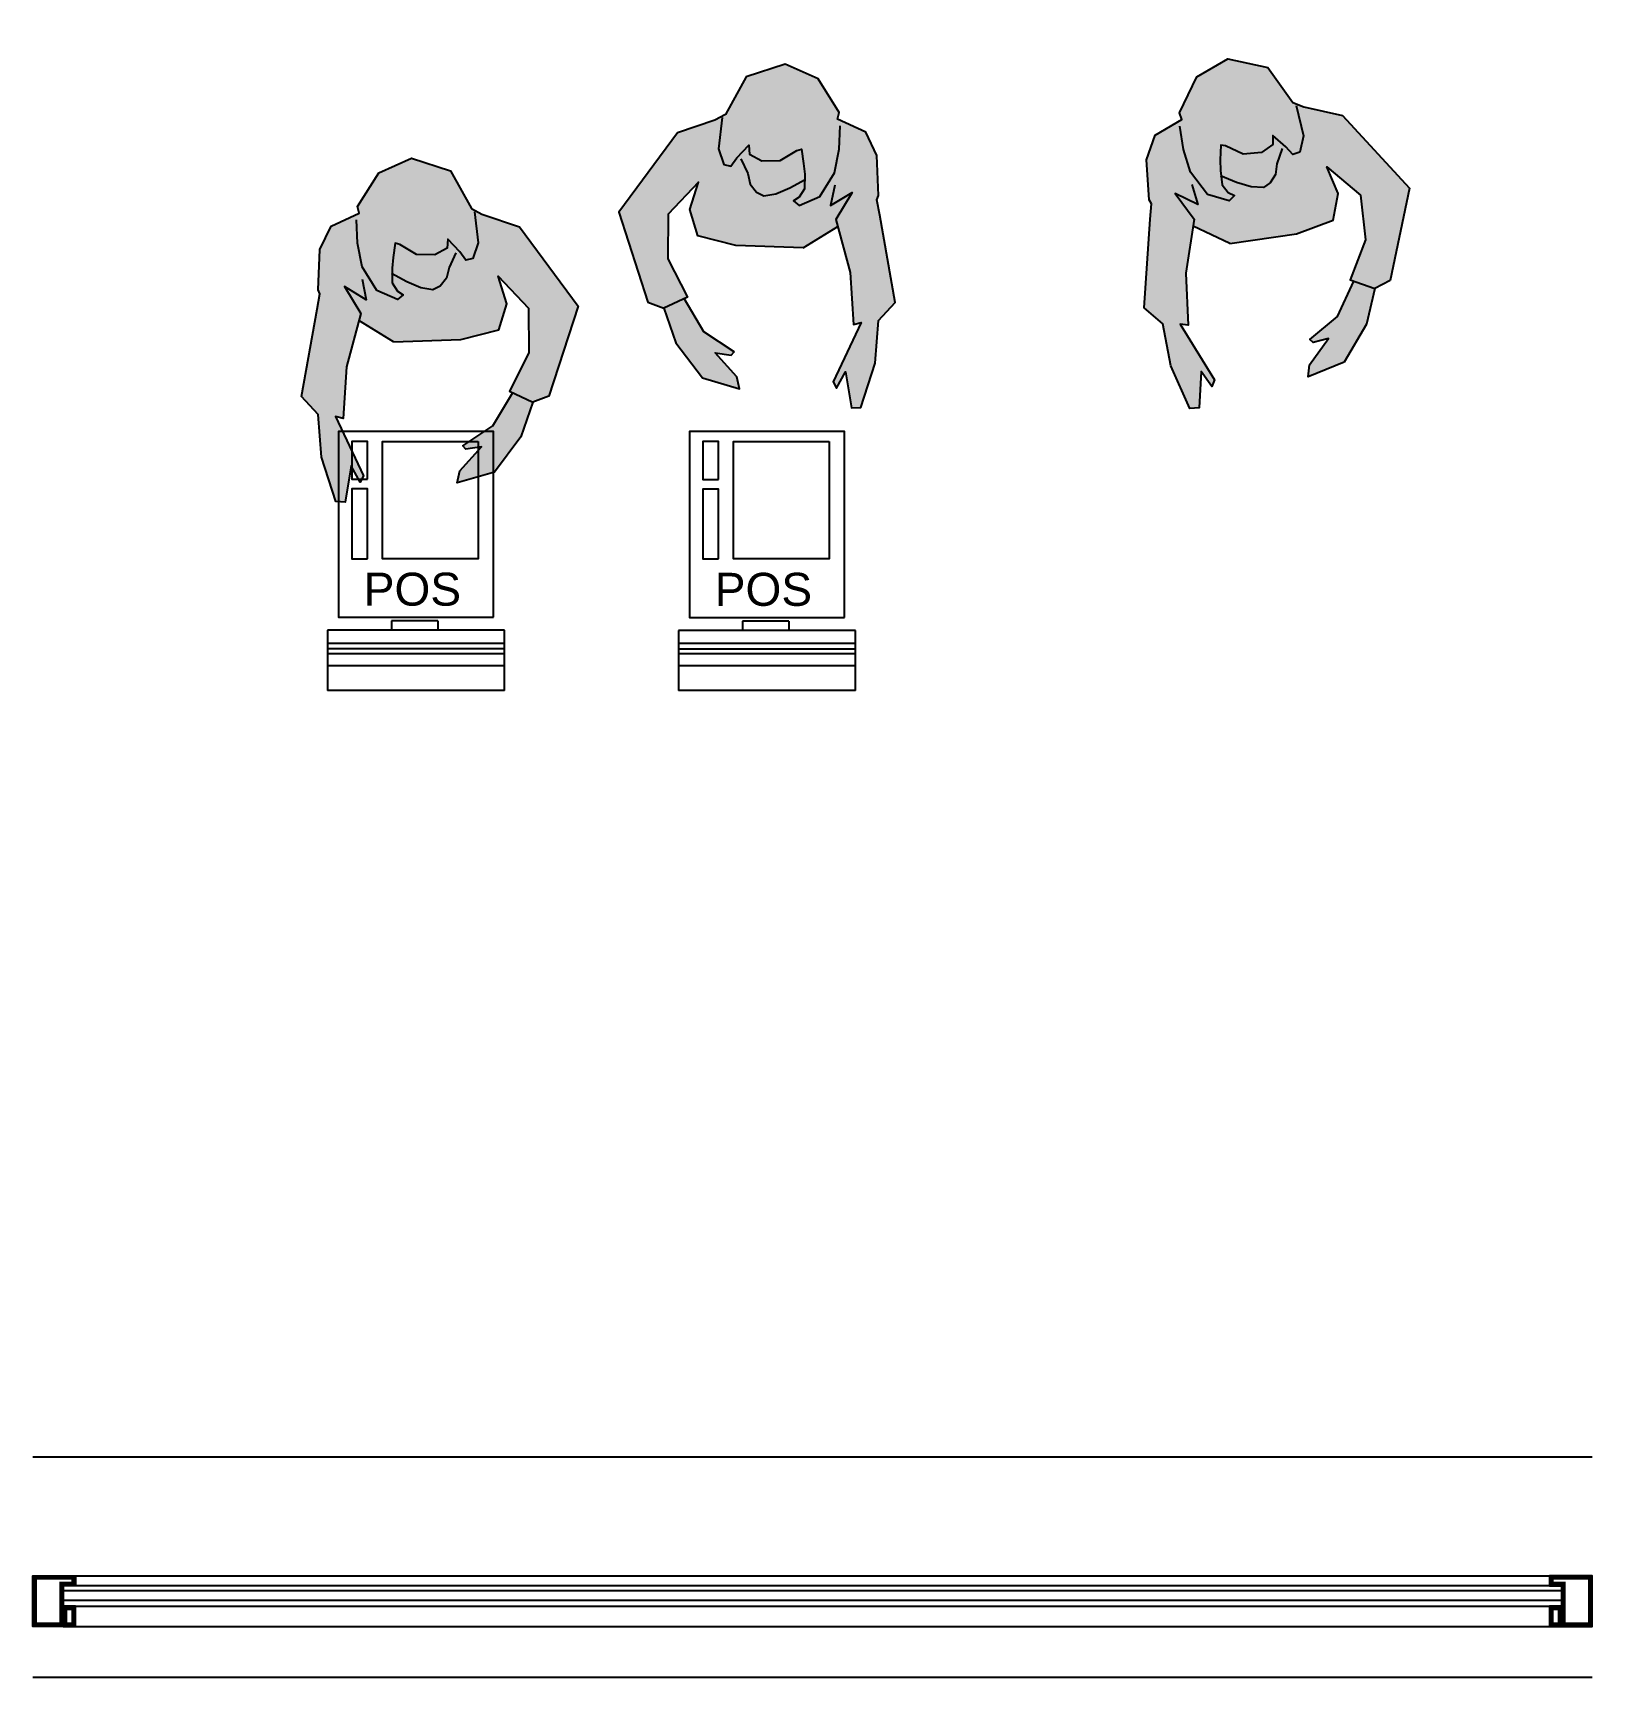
# Model space of a CAD drawing. Header units: metres. Extents: x -438 to -108, y 54494 to 54569.
# Drawn here: x -438.016 to -435.183, y 54563.516 to 54566.503 of the extents above; entities that cross this region are included whole.
import ezdxf

# ---------------------------------------------------------------- set-up
doc = ezdxf.new("R2010")
doc.units = ezdxf.units.M
doc.header["$MEASUREMENT"] = 0
for name, color, linetype, lineweight in [('epipla new', 141, 'Continuous', 35), ('hatch_kolones', 250, 'Continuous', 13), ('text', 30, 'Continuous', 13), ('Walls', 6, 'Continuous', 35)]:
    doc.layers.add(name, color=color, linetype=linetype, lineweight=lineweight)
doc.layers.add('man', color=172, linetype='Continuous')
doc.layers.add('WIN-DOOR', color=2, linetype='Continuous')
doc.layers.add('man-hatch', color=7, linetype='Continuous', true_color=0xffffff)
doc.styles.get("Standard").update_dxf_attribs({"font": 'arial.ttf'})

# ---------------------------------------------------------------- blocks, each defined once
blk = doc.blocks.new('A$C226630C2')
at = {"layer": 'man-hatch'}
h = blk.add_hatch(color=256, dxfattribs=at)
h.paths.add_polyline_path([(188.7, -135.8), (122.1, -109), (103.4, -97.9), (69.4, -27.2), (0, 0), (-60.9, -23.2), (-102.8, -82.1), (-100.7, -94.7), (-153, -115.2), (-175.8, -156.6), (-183, -229.1), (-180.3, -236.7), (-187, -264.1), (-224.1, -421.4), (-195.6, -455.5), (-194, -533.2), (-172.7, -615.4), (-155.7, -617), (-141.2, -552.3), (-126.7, -582.3), (-120, -571.4), (-164.6, -461.2), (-150.6, -465.4), (-139.3, -371.7), (-112, -289.4), (-51.6, -331.3), (70.7, -334), (140.7, -320.4), (157.8, -274), (145.3, -223), (197.1, -284.2), (192.7, -365.3), (153.5, -432.8), (195, -455.6), (224.9, -445.9), (286.9, -285.9)])
h.paths.add_polyline_path([(169.6, -517.1), (195, -455.6), (159.4, -436), (120, -494.3), (63.2, -527.4), (68.3, -533.7), (97.3, -531), (55.4, -572.5), (49.2, -594), (117.9, -578)], flags=17)
at = {"layer": 'man'}
blk.add_line((-51.6, -331.3), (-112, -289.4), dxfattribs=at)
for points in [[(-102.2, -214.4), (-97, -252.2), (-134.8, -225.8), (-107.8, -277), (-139.3, -371.7), (-150.6, -465.4), (-164.6, -461.2), (-120, -571.4), (-126.7, -582.3), (-141.2, -552.3), (-155.7, -617), (-172.7, -615.4), (-194, -533.2), (-195.6, -455.5), (-224.1, -421.4), (-187, -264.1), (-180.3, -236.7), (-183, -229.1), (-175.8, -156.6), (-153, -115.2), (-100.7, -94.7), (-102.8, -82.1), (-60.9, -23.2), (0, 0), (69.4, -27.2), (103.4, -97.9), (122.1, -109), (188.7, -135.8), (286.9, -285.9), (224.9, -445.9), (195, -455.6), (169.6, -517.1), (117.9, -578), (49.2, -594), (55.4, -572.5), (97.3, -531), (68.3, -533.7), (63.2, -527.4), (120, -494.3), (159.4, -436)], [(108.7, -103.8), (112.5, -160.7), (101.2, -188.5), (88.2, -190.7), (78, -175), (57.8, -150.8), (55.3, -167.2), (32.5, -177.8), (-0.9, -175.4), (-30.1, -155.4), (-38.1, -152.7), (-43.6, -178.6), (-46.6, -197.8), (-47.9, -224.3), (-39.1, -239.8), (-28.9, -247), (-40, -255.1), (-76.6, -236.8), (-100.6, -192.2), (-106.5, -149.1), (-106.1, -106.2)], [(70.7, -176.7), (56.8, -202.7), (51, -221.5), (39.1, -235.1), (25.4, -241.4), (3.6, -236.6), (-21.2, -224.3), (-48.1, -207.4)], [(-51.6, -331.3), (70.7, -334), (140.7, -320.4), (157.8, -274), (145.3, -223), (197.1, -284.2), (192.7, -365.3), (153.5, -432.8), (195, -455.6)]]:
    blk.add_lwpolyline(points, dxfattribs=at)
blk = doc.blocks.new('M6')
at = {"layer": 'hatch_kolones', "lineweight": -3}
for p, q in [((43025, -57075.7), (42703.4, -57075.7)), ((42703.4, -57075.7), (42703.4, -57184.9)), ((42903.9, -57058.8), (42819.9, -57058.8)), ((42819.9, -57058.8), (42819.9, -57075.7)), ((42903.9, -57058.8), (42903.9, -57075.7)), ((43025, -57184.9), (43025, -57075.7)), ((43025, -57099.9), (42703.4, -57099.9)), ((43025, -57109.7), (42703.4, -57109.7)), ((43025, -57118.6), (42703.4, -57118.6)), ((43025, -57140.3), (42703.4, -57140.3)), ((43025, -57184.9), (42703.4, -57184.9))]:
    blk.add_line(p, q, dxfattribs=at)
for points in [[(43005, -57052.3), (43005, -56714.6), (42723.4, -56714.6), (42723.4, -57052.3)], [(42776.3, -56801.6), (42776.3, -56732.8), (42747.6, -56732.8), (42747.6, -56801.6)], [(42977.2, -56732.8), (42977.2, -56946), (42803.2, -56946), (42803.2, -56732.8)], [(42776.3, -56946), (42776.3, -56819.2), (42747.6, -56819.2), (42747.6, -56946)]]:
    blk.add_lwpolyline(points, close=True, dxfattribs=at)
at = {"layer": 'man', "xscale": -1, "rotation": 356.7366964007592}
blk.add_blockref('A$C226630C2', (42897.4, -56046.9), dxfattribs=at)
at = {"layer": 'text', "insert": (42946.2, -56971.2), "char_height": 60, "attachment_point": 3}
blk.add_mtext('\\A1;POS', dxfattribs=at)
blk = doc.blocks.new('A$C379f9b23')
at = {"layer": 'hatch_kolones', "lineweight": -3}
for p, q in [((47.9, -1012), (-36.1, -1012)), ((-36.1, -1012), (-36.1, -1028.8)), ((47.9, -1012), (47.9, -1028.8)), ((169.1, -1028.8), (-152.6, -1028.8)), ((-152.6, -1028.8), (-152.6, -1138.1)), ((169.1, -1138.1), (169.1, -1028.8)), ((169.1, -1053), (-152.6, -1053)), ((169.1, -1062.8), (-152.6, -1062.8)), ((169.1, -1071.7), (-152.6, -1071.7)), ((169.1, -1093.5), (-152.6, -1093.5)), ((169.1, -1138.1), (-152.6, -1138.1))]:
    blk.add_line(p, q, dxfattribs=at)
for points in [[(149.1, -1005.4), (149.1, -667.7), (-132.6, -667.7), (-132.6, -1005.4)], [(-79.7, -754.7), (-79.7, -685.9), (-108.4, -685.9), (-108.4, -754.7)], [(121.2, -685.9), (121.2, -899.1), (-52.7, -899.1), (-52.7, -685.9)], [(-79.7, -899.1), (-79.7, -772.3), (-108.4, -772.3), (-108.4, -899.1)]]:
    blk.add_lwpolyline(points, close=True, dxfattribs=at)
at = {"layer": 'man', "rotation": 3.2633035992409}
blk.add_blockref('A$C226630C2', (0, -171.1), dxfattribs=at)
at = {"layer": 'text', "insert": (90.2, -924.3), "char_height": 60, "attachment_point": 3}
blk.add_mtext('\\A1;POS', dxfattribs=at)
blk = doc.blocks.new('*U51')
at = {"layer": 'WIN-DOOR', "color": 3}
for p, q in [((0, 0.2172), (1.5387, 0.2172)), ((0, 0), (1.5387, 0))]:
    blk.add_line(p, q, dxfattribs=at)
at = {"layer": 'WIN-DOOR', "color": 8}
for p, q in [((0.042, 0.1672), (1.4967, 0.1672)), ((0.042, 0.1172), (1.4967, 0.1172))]:
    blk.add_line(p, q, dxfattribs=at)
at = {"layer": 'WIN-DOOR'}
for points in [[(0.03, 0.1672), (0, 0.1672), (0, 0.1172), (0.042, 0.1172), (0.042, 0.1272), (0.03, 0.1272)], [(0.042, 0.1472), (0.03, 0.1472), (0.03, 0.1672), (0.042, 0.1672)], [(1.5087, 0.1672), (1.5387, 0.1672), (1.5387, 0.1172), (1.4967, 0.1172), (1.4967, 0.1272), (1.5087, 0.1272)], [(1.5087, 0.1472), (1.4967, 0.1472), (1.4967, 0.1672), (1.5087, 0.1672)]]:
    blk.add_lwpolyline(points, close=True, dxfattribs=at)
at = {"layer": 'WIN-DOOR', "color": 8, "const_width": 0.004}
for points in [[(0.028, 0.1652), (0.002, 0.1652), (0.002, 0.1192), (0.04, 0.1192), (0.04, 0.1252), (0.028, 0.1252)], [(0.04, 0.1492), (0.032, 0.1492), (0.032, 0.1652), (0.04, 0.1652)], [(1.5107, 0.1652), (1.5367, 0.1652), (1.5367, 0.1192), (1.4987, 0.1192), (1.4987, 0.1252), (1.5107, 0.1252)], [(1.5067, 0.1492), (1.4987, 0.1492), (1.4987, 0.1652), (1.5067, 0.1652)]]:
    blk.add_lwpolyline(points, close=True, dxfattribs=at)
at = {"layer": 'WIN-DOOR', "color": 4}
blk.add_lwpolyline([(0.03, 0.1472), (1.5087, 0.1472), (1.5087, 0.1272), (0.03, 0.1272)], close=True, dxfattribs=at)
at = {"layer": 'WIN-DOOR', "color": 8}
blk.add_lwpolyline([(0.03, 0.1412), (1.5087, 0.1412), (1.5087, 0.1322), (0.03, 0.1322)], close=True, dxfattribs=at)

msp = doc.modelspace()

# ---------------------------------------------------------------- block references
at = {"layer": 'epipla new', "xscale": 0.000999999999995, "yscale": 0.000999999999995, "zscale": 0.000999999999995}
msp.add_blockref('A$C379f9b23', (-437.32818, 54566.44711), dxfattribs=at)
at = {"layer": 'man', "xscale": 0.000999999999995, "yscale": 0.000999999999995, "zscale": 0.000999999999995, "rotation": 9.46468236429976}
msp.add_blockref('A$C226630C2', (-435.84471, 54566.45622), dxfattribs=at)
at = {"layer": 'man', "xscale": 0.000999999999995, "yscale": 0.000999999999995, "zscale": 0.000999999999995}
msp.add_blockref('M6', (-479.54627, 54622.49372), dxfattribs=at)
at = {"layer": 'Walls', "ltscale": 0.5, "xscale": -1.841575325214398, "yscale": 1.841575325214398, "zscale": 1.841575325214398, "rotation": 180}
msp.add_blockref('*U51', (-438.01618, 54563.91637), dxfattribs=at)

doc.saveas('drawing.dxf')
